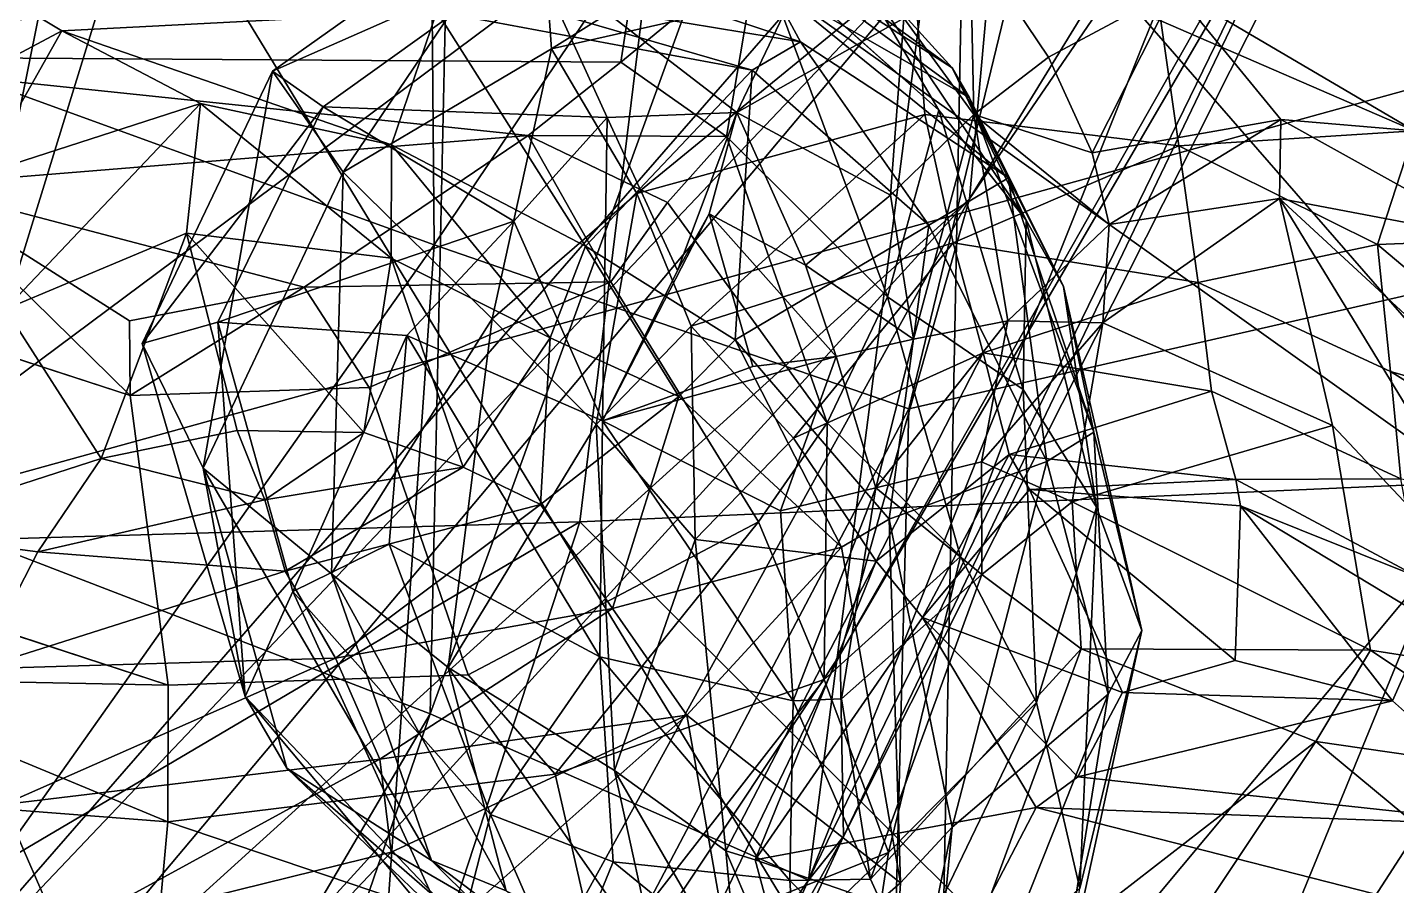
# Model space of a CAD drawing. Header units: metres. Extents: x -8 to 93, y -165 to 99.
# Drawn here: x 21.35 to 30.63, y -130.14 to -124.32 of the extents above; entities that cross this region are included whole.
import ezdxf

# ---------------------------------------------------------------- set-up
doc = ezdxf.new("R2010")
doc.units = ezdxf.units.M

msp = doc.modelspace()

# ---------------------------------------------------------------- linework, layer by layer
at = {"layer": 'jaw_half'}
for points in [[(21.2549, -114.807, 202.7877), (20.7465, -127.6939, 203.0709), (24.3619, -115.9688, 205.606)], [(33.8145, -115.5715, 175.6061), (33.9836, -116.3518, 188.1989), (27.7376, -125.4828, 183.1485)], [(27.9317, -123.3171, 172.3936), (33.8145, -115.5715, 175.6061), (27.7376, -125.4828, 183.1485)], [(24.3619, -115.9688, 205.606), (20.7465, -127.6939, 203.0709), (24.0787, -128.9759, 202.8467)], [(24.3619, -115.9688, 205.606), (24.0787, -128.9759, 202.8467), (28.2818, -117.3981, 205.7356)], [(33.9836, -116.3518, 188.1989), (32.7013, -118.2831, 196.1906), (26.8593, -128.5735, 192.6251)], [(27.7376, -125.4828, 183.1485), (33.9836, -116.3518, 188.1989), (26.8593, -128.5735, 192.6251)], [(28.2818, -117.3981, 205.7356), (24.0787, -128.9759, 202.8467), (26.6439, -130.1061, 201.0989)], [(28.2818, -117.3981, 205.7356), (26.6439, -130.1061, 201.0989), (31.224, -118.6576, 203.7168)], [(32.3846, -118.3214, 200.646), (31.224, -118.6576, 203.7168), (26.6439, -130.1061, 201.0989)], [(26.883, -129.8101, 197.1836), (32.3846, -118.3214, 200.646), (26.6439, -130.1061, 201.0989)], [(26.8593, -128.5735, 192.6251), (32.7013, -118.2831, 196.1906), (26.883, -129.8101, 197.1836)], [(32.7013, -118.2831, 196.1906), (32.3846, -118.3214, 200.646), (26.883, -129.8101, 197.1836)], [(18.6878, -120.2964, 166.0855), (22.1396, -120.677, 164.8678), (15.7794, -127.9163, 162.1834)], [(22.1396, -120.677, 164.8678), (19.9017, -131.7739, 163.4126), (15.7794, -127.9163, 162.1834)], [(22.1396, -120.677, 164.8678), (26.8894, -123.753, 167.4342), (19.9017, -131.7739, 163.4126)], [(19.9017, -131.7739, 163.4126), (27.9317, -123.3171, 172.3936), (20.9114, -131.6711, 168.3835)], [(19.9017, -131.7739, 163.4126), (26.8894, -123.753, 167.4342), (27.9317, -123.3171, 172.3936)], [(20.9114, -131.6711, 168.3835), (27.9317, -123.3171, 172.3936), (27.7376, -125.4828, 183.1485)], [(20.9114, -131.6711, 168.3835), (27.7376, -125.4828, 183.1485), (20.6583, -133.2506, 180.0673)], [(20.6583, -133.2506, 180.0673), (27.7376, -125.4828, 183.1485), (22.0477, -135.7982, 191.1496)], [(27.7376, -125.4828, 183.1485), (26.8593, -128.5735, 192.6251), (22.0477, -135.7982, 191.1496)], [(20.7465, -127.6939, 203.0709), (18.582, -138.3135, 201.6566), (24.0787, -128.9759, 202.8467)], [(22.0477, -135.7982, 191.1496), (26.8593, -128.5735, 192.6251), (22.1386, -138.3838, 195.0315)], [(26.8593, -128.5735, 192.6251), (26.883, -129.8101, 197.1836), (22.1386, -138.3838, 195.0315)], [(24.0787, -128.9759, 202.8467), (18.582, -138.3135, 201.6566), (20.7453, -138.6786, 200.3907)], [(24.0787, -128.9759, 202.8467), (20.7453, -138.6786, 200.3907), (26.6439, -130.1061, 201.0989)], [(22.1386, -138.3838, 195.0315), (26.883, -129.8101, 197.1836), (22.4344, -139.4367, 198.4093)], [(26.883, -129.8101, 197.1836), (26.6439, -130.1061, 201.0989), (22.4344, -139.4367, 198.4093)], [(26.6439, -130.1061, 201.0989), (20.7453, -138.6786, 200.3907), (22.4344, -139.4367, 198.4093)]]:
    msp.add_3dface(points, dxfattribs=at)
at = {"layer": 'skull_half'}
for points in [[(34.0445, -109.1551, 389.662), (16.4928, -110.7815, 395.3252), (17.3751, -128.428, 384.9743)], [(34.0445, -109.1551, 389.662), (17.3751, -128.428, 384.9743), (34.4381, -123.7089, 382.2502)], [(20.5728, -115.2795, 313.5576), (24.0148, -115.2633, 318.5952), (20.529, -124.4959, 314.1225)], [(20.529, -124.4959, 314.1225), (24.0148, -115.2633, 318.5952), (24.1052, -125.7938, 319.8818)], [(24.0148, -115.2633, 318.5952), (29.5666, -117.6649, 322.5423), (24.1052, -125.7938, 319.8818)], [(22.6309, -116.4212, 290.8174), (17.8813, -127.3191, 298.2609), (21.6945, -122.3867, 291.0949)], [(22.6309, -116.4212, 290.8174), (18.7024, -119.8644, 298.7556), (17.8813, -127.3191, 298.2609)], [(29.5666, -117.6649, 322.5423), (27.3248, -126.9069, 323.3755), (24.1052, -125.7938, 319.8818)], [(29.5666, -117.6649, 322.5423), (33.5428, -125.4886, 326.2066), (27.3248, -126.9069, 323.3755)], [(29.5666, -117.6649, 322.5423), (39.7599, -123.4424, 326.7643), (33.5428, -125.4886, 326.2066)], [(33.9602, -121.2392, 281.8955), (27.7044, -122.8632, 284.9413), (35.1661, -131.4326, 280.9825)], [(21.6945, -122.3867, 291.0949), (17.8813, -127.3191, 298.2609), (19.0079, -129.8223, 291.1414)], [(21.6945, -122.3867, 291.0949), (19.0079, -129.8223, 291.1414), (27.5289, -131.9738, 285.837)], [(27.7044, -122.8632, 284.9413), (21.6945, -122.3867, 291.0949), (27.5289, -131.9738, 285.837)], [(27.7044, -122.8632, 284.9413), (27.5289, -131.9738, 285.837), (35.1661, -131.4326, 280.9825)], [(25.6089, -123.4619, 228.5744), (19.7456, -127.833, 231.6041), (19.6617, -123.854, 233.0139)], [(25.6089, -123.4619, 228.5744), (25.0945, -127.6745, 228.1679), (19.7456, -127.833, 231.6041)], [(25.6089, -123.4619, 228.5744), (31.1391, -127.4052, 227.2701), (25.0945, -127.6745, 228.1679)], [(25.6089, -123.4619, 228.5744), (30.8084, -123.6058, 228.5817), (31.1391, -127.4052, 227.2701)], [(34.4381, -123.7089, 382.2502), (17.3751, -128.428, 384.9743), (17.9866, -143.4123, 371.1448)], [(34.4381, -123.7089, 382.2502), (17.9866, -143.4123, 371.1448), (34.1941, -138.7123, 370.2276)], [(19.5476, -132.2421, 313.9065), (20.529, -124.4959, 314.1225), (24.1052, -125.7938, 319.8818)], [(33.5428, -125.4886, 326.2066), (32.5501, -132.8974, 326.8583), (27.1063, -135.4462, 323.8723)], [(33.5428, -125.4886, 326.2066), (27.1063, -135.4462, 323.8723), (27.3248, -126.9069, 323.3755)], [(19.5476, -132.2421, 313.9065), (24.1052, -125.7938, 319.8818), (23.5241, -134.1185, 320.5949)], [(24.1052, -125.7938, 319.8818), (27.3248, -126.9069, 323.3755), (23.5241, -134.1185, 320.5949)], [(27.3248, -126.9069, 323.3755), (27.1063, -135.4462, 323.8723), (23.5241, -134.1185, 320.5949)], [(31.1391, -127.4052, 227.2701), (29.3074, -131.8731, 226.7822), (25.0945, -127.6745, 228.1679)], [(31.1391, -127.4052, 227.2701), (35.1649, -132.6233, 224.7025), (29.3074, -131.8731, 226.7822)], [(25.0945, -127.6745, 228.1679), (23.8703, -131.4228, 227.718), (19.5886, -130.9224, 230.6553)], [(25.0945, -127.6745, 228.1679), (19.5886, -130.9224, 230.6553), (19.7456, -127.833, 231.6041)], [(25.0945, -127.6745, 228.1679), (29.3074, -131.8731, 226.7822), (23.8703, -131.4228, 227.718)], [(19.0079, -129.8223, 291.1414), (27.399, -136.1499, 285.4737), (27.5289, -131.9738, 285.837)], [(19.0079, -129.8223, 291.1414), (19.2443, -135.2402, 291.2065), (27.399, -136.1499, 285.4737)]]:
    msp.add_3dface(points, dxfattribs=at)
at = {"layer": 'teeth_lower_half', "invisible_edges": 1}
for points in [[(27.5298, -124.8793, 203.276), (25.7118, -122.8434, 201.5407), (26.8836, -123.7825, 203.7542)], [(25.7118, -122.8434, 201.5407), (27.5298, -124.8793, 203.276), (26.3038, -123.7874, 201.2809)], [(26.7714, -127.0012, 201.8157), (25.3047, -126.0441, 200.2006), (25.6874, -125.5072, 200.0941)], [(26.3056, -127.6729, 201.9578), (23.6655, -126.7612, 200.6289), (25.3047, -126.0441, 200.2006)], [(25.3047, -126.0441, 200.2006), (26.7714, -127.0012, 201.8157), (26.3056, -127.6729, 201.9578)], [(20.055, -126.1701, 201.3006), (22.3002, -128.7815, 203.1771), (19.8065, -127.9671, 203.4838)], [(22.3002, -128.7815, 203.1771), (20.055, -126.1701, 201.3006), (22.0431, -126.8166, 201.0524)], [(23.6655, -126.7612, 200.6289), (22.3002, -128.7815, 203.1771), (22.0431, -126.8166, 201.0524)], [(22.3002, -128.7815, 203.1771), (23.6655, -126.7612, 200.6289), (24.3354, -128.7125, 202.6456)], [(23.6655, -126.7612, 200.6289), (26.3056, -127.6729, 201.9578), (24.3354, -128.7125, 202.6456)], [(24.9259, -129.3869, 203.5458), (22.3002, -128.7815, 203.1771), (24.3354, -128.7125, 202.6456)], [(22.3002, -128.7815, 203.1771), (24.9259, -129.3869, 203.5458), (22.2993, -129.7097, 204.586)]]:
    msp.add_3dface(points, dxfattribs=at)
at = {"layer": 'teeth_lower_half'}
for points in [[(27.6192, -124.5939, 205.37), (25.7084, -123.2027, 204.0162), (26.26, -123.7156, 205.5443)], [(27.6192, -124.5939, 205.37), (26.8836, -123.7825, 203.7542), (25.7084, -123.2027, 204.0162)], [(19.5068, -123.4159, 200.7171), (25.511, -123.6368, 200.6761), (19.6206, -124.5154, 200.9015)], [(25.511, -123.6368, 200.6761), (25.3713, -124.5537, 200.3077), (19.6206, -124.5154, 200.9015)], [(26.5894, -124.4162, 209.9406), (24.2341, -123.6408, 207.4597), (24.2837, -124.0341, 209.9473)], [(26.5894, -124.4162, 209.9406), (26.3734, -124.0143, 207.192), (24.2341, -123.6408, 207.4597)], [(25.511, -123.6368, 200.6761), (26.3038, -123.7874, 201.2809), (25.3713, -124.5537, 200.3077)], [(27.7379, -124.7968, 206.9331), (26.26, -123.7156, 205.5443), (26.3734, -124.0143, 207.192)], [(27.7379, -124.7968, 206.9331), (27.6192, -124.5939, 205.37), (26.26, -123.7156, 205.5443)], [(26.3038, -123.7874, 201.2809), (26.0893, -125.0597, 200.6633), (25.3713, -124.5537, 200.3077)], [(26.0893, -125.0597, 200.6633), (26.3038, -123.7874, 201.2809), (27.1799, -126.1473, 202.0609)], [(26.3038, -123.7874, 201.2809), (27.5298, -124.8793, 203.276), (27.1799, -126.1473, 202.0609)], [(26.8836, -123.7825, 203.7542), (27.6192, -124.5939, 205.37), (28.1209, -125.6258, 204.5939)], [(27.5298, -124.8793, 203.276), (26.8836, -123.7825, 203.7542), (28.1209, -125.6258, 204.5939)], [(26.263, -124.6091, 211.2959), (24.2837, -124.0341, 209.9473), (24.1243, -124.2103, 211.2129)], [(26.5894, -124.4162, 209.9406), (24.2837, -124.0341, 209.9473), (26.263, -124.6091, 211.2959)], [(28.0007, -125.3383, 209.9284), (26.3734, -124.0143, 207.192), (26.5894, -124.4162, 209.9406)], [(28.0007, -125.3383, 209.9284), (27.7379, -124.7968, 206.9331), (26.3734, -124.0143, 207.192)], [(21.5798, -124.3411, 211.2628), (21.268, -124.1543, 209.9537), (20.4326, -124.9532, 210.5381)], [(24.1243, -124.2103, 211.2129), (21.268, -124.1543, 209.9537), (21.5798, -124.3411, 211.2628)], [(24.1243, -124.2103, 211.2129), (21.5798, -124.3411, 211.2628), (23.8164, -125.1144, 213.6068)], [(25.1316, -125.8023, 213.4535), (24.1243, -124.2103, 211.2129), (23.8164, -125.1144, 213.6068)], [(26.263, -124.6091, 211.2959), (24.1243, -124.2103, 211.2129), (25.1316, -125.8023, 213.4535)], [(21.5798, -124.3411, 211.2628), (20.4326, -124.9532, 210.5381), (21.0276, -125.3167, 212.954)], [(22.5214, -124.8354, 213.6071), (21.5798, -124.3411, 211.2628), (21.0276, -125.3167, 212.954)], [(23.8164, -125.1144, 213.6068), (21.5798, -124.3411, 211.2628), (22.5214, -124.8354, 213.6071)], [(27.4601, -125.6611, 211.3869), (26.5894, -124.4162, 209.9406), (26.263, -124.6091, 211.2959)], [(28.0007, -125.3383, 209.9284), (26.5894, -124.4162, 209.9406), (27.4601, -125.6611, 211.3869)], [(19.6206, -124.5154, 200.9015), (24.744, -125.0527, 200.1066), (20.5904, -125.39, 200.848)], [(19.6206, -124.5154, 200.9015), (25.3713, -124.5537, 200.3077), (24.744, -125.0527, 200.1066)], [(25.3713, -124.5537, 200.3077), (26.0893, -125.0597, 200.6633), (24.744, -125.0527, 200.1066)], [(26.263, -124.6091, 211.2959), (25.1316, -125.8023, 213.4535), (26.1474, -126.4378, 213.2317)], [(27.4601, -125.6611, 211.3869), (26.263, -124.6091, 211.2959), (26.1474, -126.4378, 213.2317)], [(27.6192, -124.5939, 205.37), (27.7379, -124.7968, 206.9331), (28.3743, -126.0776, 206.4457)], [(28.1209, -125.6258, 204.5939), (27.6192, -124.5939, 205.37), (28.3743, -126.0776, 206.4457)], [(27.7379, -124.7968, 206.9331), (28.0007, -125.3383, 209.9284), (28.5806, -127.0663, 209.0629)], [(28.3743, -126.0776, 206.4457), (27.7379, -124.7968, 206.9331), (28.5806, -127.0663, 209.0629)], [(22.5214, -124.8354, 213.6071), (21.0276, -125.3167, 212.954), (21.1971, -126.2309, 213.6704)], [(22.5214, -124.8354, 213.6071), (21.1971, -126.2309, 213.6704), (22.4243, -125.714, 213.9372)], [(22.5214, -124.8354, 213.6071), (22.4243, -125.714, 213.9372), (23.814, -125.8847, 213.8752)], [(22.5214, -124.8354, 213.6071), (23.814, -125.8847, 213.8752), (23.8164, -125.1144, 213.6068)], [(27.1799, -126.1473, 202.0609), (27.5298, -124.8793, 203.276), (28.1008, -126.7761, 203.6131)], [(27.5298, -124.8793, 203.276), (28.1209, -125.6258, 204.5939), (28.1008, -126.7761, 203.6131)], [(24.744, -125.0527, 200.1066), (23.2241, -126.0806, 200.3028), (20.5904, -125.39, 200.848)], [(24.744, -125.0527, 200.1066), (25.3047, -126.0441, 200.2006), (23.2241, -126.0806, 200.3028)], [(24.744, -125.0527, 200.1066), (26.0893, -125.0597, 200.6633), (25.6874, -125.5072, 200.0941)], [(24.744, -125.0527, 200.1066), (25.6874, -125.5072, 200.0941), (25.3047, -126.0441, 200.2006)], [(25.6874, -125.5072, 200.0941), (26.0893, -125.0597, 200.6633), (26.7714, -127.0012, 201.8157)], [(26.0893, -125.0597, 200.6633), (27.1799, -126.1473, 202.0609), (26.7714, -127.0012, 201.8157)], [(23.8164, -125.1144, 213.6068), (23.814, -125.8847, 213.8752), (24.8934, -126.4259, 213.6479)], [(23.8164, -125.1144, 213.6068), (24.8934, -126.4259, 213.6479), (25.1316, -125.8023, 213.4535)], [(20.5904, -125.39, 200.848), (22.0431, -126.8166, 201.0524), (20.055, -126.1701, 201.3006)], [(20.5904, -125.39, 200.848), (23.2241, -126.0806, 200.3028), (22.0386, -126.3088, 200.5869)], [(20.5904, -125.39, 200.848), (22.0386, -126.3088, 200.5869), (22.0431, -126.8166, 201.0524)], [(28.0007, -125.3383, 209.9284), (27.4601, -125.6611, 211.3869), (28.2615, -127.2653, 210.5667)], [(28.5806, -127.0663, 209.0629), (28.0007, -125.3383, 209.9284), (28.2615, -127.2653, 210.5667)], [(27.4601, -125.6611, 211.3869), (26.1474, -126.4378, 213.2317), (27.1927, -127.6562, 212.7882)], [(28.2615, -127.2653, 210.5667), (27.4601, -125.6611, 211.3869), (27.1927, -127.6562, 212.7882)], [(28.1008, -126.7761, 203.6131), (28.1209, -125.6258, 204.5939), (28.5995, -127.5744, 205.3663)], [(28.1209, -125.6258, 204.5939), (28.3743, -126.0776, 206.4457), (28.5995, -127.5744, 205.3663)], [(22.4243, -125.714, 213.9372), (21.1971, -126.2309, 213.6704), (21.8454, -127.2437, 213.8487)], [(22.4243, -125.714, 213.9372), (21.8454, -127.2437, 213.8487), (22.7696, -127.0532, 213.6613)], [(22.4243, -125.714, 213.9372), (22.7696, -127.0532, 213.6613), (23.629, -127.0669, 213.4027)], [(22.4243, -125.714, 213.9372), (23.629, -127.0669, 213.4027), (23.814, -125.8847, 213.8752)], [(25.1316, -125.8023, 213.4535), (24.8934, -126.4259, 213.6479), (25.7662, -126.8232, 213.3853)], [(25.1316, -125.8023, 213.4535), (25.7662, -126.8232, 213.3853), (26.1474, -126.4378, 213.2317)], [(23.814, -125.8847, 213.8752), (23.629, -127.0669, 213.4027), (24.3014, -127.3033, 213.0419)], [(23.814, -125.8847, 213.8752), (24.3014, -127.3033, 213.0419), (24.8934, -126.4259, 213.6479)], [(23.2241, -126.0806, 200.3028), (22.0431, -126.8166, 201.0524), (22.0386, -126.3088, 200.5869)], [(23.2241, -126.0806, 200.3028), (23.6655, -126.7612, 200.6289), (22.0431, -126.8166, 201.0524)], [(25.3047, -126.0441, 200.2006), (23.6655, -126.7612, 200.6289), (23.2241, -126.0806, 200.3028)], [(28.3743, -126.0776, 206.4457), (28.5806, -127.0663, 209.0629), (28.9061, -128.4101, 208.0651)], [(28.5995, -127.5744, 205.3663), (28.3743, -126.0776, 206.4457), (28.9061, -128.4101, 208.0651)], [(26.7714, -127.0012, 201.8157), (27.1799, -126.1473, 202.0609), (27.6764, -127.9084, 203.0737)], [(27.1799, -126.1473, 202.0609), (28.1008, -126.7761, 203.6131), (27.6764, -127.9084, 203.0737)], [(21.1971, -126.2309, 213.6704), (20.3279, -127.7359, 213.7373), (21.8454, -127.2437, 213.8487)], [(24.8934, -126.4259, 213.6479), (24.3014, -127.3033, 213.0419), (24.8262, -127.5552, 212.9126)], [(24.8934, -126.4259, 213.6479), (24.8262, -127.5552, 212.9126), (25.7662, -126.8232, 213.3853)], [(26.1474, -126.4378, 213.2317), (25.7662, -126.8232, 213.3853), (26.8678, -127.8461, 213.1204)], [(26.1474, -126.4378, 213.2317), (26.8678, -127.8461, 213.1204), (27.1927, -127.6562, 212.7882)], [(27.6764, -127.9084, 203.0737), (28.1008, -126.7761, 203.6131), (28.1921, -128.9002, 204.5714)], [(28.1008, -126.7761, 203.6131), (28.5995, -127.5744, 205.3663), (28.1921, -128.9002, 204.5714)], [(25.7662, -126.8232, 213.3853), (24.8262, -127.5552, 212.9126), (25.316, -128.2616, 212.9381)], [(25.7662, -126.8232, 213.3853), (25.316, -128.2616, 212.9381), (26.8678, -127.8461, 213.1204)], [(22.7696, -127.0532, 213.6613), (21.8454, -127.2437, 213.8487), (22.9564, -127.5254, 213.5171)], [(22.7696, -127.0532, 213.6613), (22.9564, -127.5254, 213.5171), (23.629, -127.0669, 213.4027)], [(26.7714, -127.0012, 201.8157), (26.7519, -128.7444, 203.1406), (26.3056, -127.6729, 201.9578)], [(26.7714, -127.0012, 201.8157), (27.6764, -127.9084, 203.0737), (26.7519, -128.7444, 203.1406)], [(23.629, -127.0669, 213.4027), (22.9564, -127.5254, 213.5171), (24.3014, -127.3033, 213.0419)], [(28.5806, -127.0663, 209.0629), (28.2615, -127.2653, 210.5667), (28.6783, -128.8442, 209.923)], [(28.9061, -128.4101, 208.0651), (28.5806, -127.0663, 209.0629), (28.6783, -128.8442, 209.923)], [(21.8454, -127.2437, 213.8487), (20.3279, -127.7359, 213.7373), (21.4173, -127.8783, 213.5414)], [(21.8454, -127.2437, 213.8487), (21.4173, -127.8783, 213.5414), (22.9564, -127.5254, 213.5171)], [(24.3014, -127.3033, 213.0419), (22.9564, -127.5254, 213.5171), (23.0945, -128.0091, 213.2077)], [(24.3014, -127.3033, 213.0419), (23.0945, -128.0091, 213.2077), (24.8262, -127.5552, 212.9126)], [(28.2615, -127.2653, 210.5667), (27.1927, -127.6562, 212.7882), (27.6196, -129.7462, 212.6266)], [(28.6783, -128.8442, 209.923), (28.2615, -127.2653, 210.5667), (27.6196, -129.7462, 212.6266)], [(22.9564, -127.5254, 213.5171), (21.4173, -127.8783, 213.5414), (23.0945, -128.0091, 213.2077)], [(24.8262, -127.5552, 212.9126), (23.0945, -128.0091, 213.2077), (23.4365, -128.5984, 212.6869)], [(24.8262, -127.5552, 212.9126), (23.4365, -128.5984, 212.6869), (25.316, -128.2616, 212.9381)], [(28.1921, -128.9002, 204.5714), (28.5995, -127.5744, 205.3663), (28.486, -130.1609, 206.7028)], [(28.5995, -127.5744, 205.3663), (28.9061, -128.4101, 208.0651), (28.486, -130.1609, 206.7028)], [(26.3056, -127.6729, 201.9578), (24.9259, -129.3869, 203.5458), (24.3354, -128.7125, 202.6456)], [(26.7519, -128.7444, 203.1406), (24.9259, -129.3869, 203.5458), (26.3056, -127.6729, 201.9578)], [(27.2679, -130.1241, 212.7553), (27.1927, -127.6562, 212.7882), (26.8678, -127.8461, 213.1204)], [(27.1927, -127.6562, 212.7882), (27.2679, -130.1241, 212.7553), (27.6196, -129.7462, 212.6266)], [(20.3279, -127.7359, 213.7373), (21.0075, -128.6708, 213.713), (21.4173, -127.8783, 213.5414)], [(21.4173, -127.8783, 213.5414), (21.0075, -128.6708, 213.713), (23.0945, -128.0091, 213.2077)], [(26.8678, -127.8461, 213.1204), (25.316, -128.2616, 212.9381), (25.8192, -128.9854, 213.0032)], [(26.8678, -127.8461, 213.1204), (25.8192, -128.9854, 213.0032), (27.2679, -130.1241, 212.7553)], [(22.3002, -128.7815, 203.1771), (19.9504, -128.7353, 204.976), (19.8065, -127.9671, 203.4838)], [(27.6764, -127.9084, 203.0737), (27.1876, -129.9172, 204.4119), (26.7519, -128.7444, 203.1406)], [(27.6764, -127.9084, 203.0737), (28.1921, -128.9002, 204.5714), (27.1876, -129.9172, 204.4119)], [(23.0945, -128.0091, 213.2077), (21.0075, -128.6708, 213.713), (23.4365, -128.5984, 212.6869)], [(25.316, -128.2616, 212.9381), (23.4365, -128.5984, 212.6869), (23.7358, -129.2835, 212.3282)], [(25.316, -128.2616, 212.9381), (23.7358, -129.2835, 212.3282), (25.8192, -128.9854, 213.0032)], [(28.9061, -128.4101, 208.0651), (28.6783, -128.8442, 209.923), (28.3077, -131.1624, 208.6896)], [(28.486, -130.1609, 206.7028), (28.9061, -128.4101, 208.0651), (28.3077, -131.1624, 208.6896)], [(23.4365, -128.5984, 212.6869), (21.0075, -128.6708, 213.713), (21.1852, -129.5914, 213.33)], [(23.4365, -128.5984, 212.6869), (21.1852, -129.5914, 213.33), (23.7358, -129.2835, 212.3282)], [(22.2993, -129.7097, 204.586), (19.8783, -129.5223, 206.6973), (19.9504, -128.7353, 204.976)], [(22.3002, -128.7815, 203.1771), (22.2993, -129.7097, 204.586), (19.9504, -128.7353, 204.976)], [(26.7519, -128.7444, 203.1406), (25.2268, -130.7003, 205.2787), (24.9259, -129.3869, 203.5458)], [(27.1876, -129.9172, 204.4119), (25.2268, -130.7003, 205.2787), (26.7519, -128.7444, 203.1406)], [(28.1921, -128.9002, 204.5714), (28.486, -130.1609, 206.7028), (26.9509, -131.4794, 206.2084)], [(27.1876, -129.9172, 204.4119), (28.1921, -128.9002, 204.5714), (26.9509, -131.4794, 206.2084)], [(28.6783, -128.8442, 209.923), (27.6196, -129.7462, 212.6266), (27.3947, -132.0696, 211.1088)], [(28.3077, -131.1624, 208.6896), (28.6783, -128.8442, 209.923), (27.3947, -132.0696, 211.1088)], [(25.8192, -128.9854, 213.0032), (23.7358, -129.2835, 212.3282), (23.8146, -129.9145, 212.009)], [(25.8192, -128.9854, 213.0032), (23.8146, -129.9145, 212.009), (24.3939, -130.2522, 212.0358)], [(25.8192, -128.9854, 213.0032), (24.3939, -130.2522, 212.0358), (26.1857, -131.0644, 212.1745)], [(25.8192, -128.9854, 213.0032), (26.1857, -131.0644, 212.1745), (27.2679, -130.1241, 212.7553)], [(23.7358, -129.2835, 212.3282), (21.1852, -129.5914, 213.33), (21.5694, -130.4685, 212.7355)], [(23.7358, -129.2835, 212.3282), (21.5694, -130.4685, 212.7355), (23.8146, -129.9145, 212.009)], [(25.2268, -130.7003, 205.2787), (22.2993, -129.7097, 204.586), (24.9259, -129.3869, 203.5458)], [(22.2068, -130.7295, 206.1104), (19.6492, -130.4313, 209.0489), (19.8783, -129.5223, 206.6973)], [(22.2993, -129.7097, 204.586), (22.2068, -130.7295, 206.1104), (19.8783, -129.5223, 206.6973)], [(21.1852, -129.5914, 213.33), (20.2394, -130.7468, 212.2725), (21.5694, -130.4685, 212.7355)], [(25.2268, -130.7003, 205.2787), (22.2068, -130.7295, 206.1104), (22.2993, -129.7097, 204.586)], [(27.1535, -132.0136, 211.4204), (27.6196, -129.7462, 212.6266), (27.2679, -130.1241, 212.7553)], [(27.3947, -132.0696, 211.1088), (27.6196, -129.7462, 212.6266), (27.1535, -132.0136, 211.4204)], [(23.8146, -129.9145, 212.009), (21.5694, -130.4685, 212.7355), (22.5755, -131.2275, 211.9847)], [(23.8146, -129.9145, 212.009), (22.5755, -131.2275, 211.9847), (24.3939, -130.2522, 212.0358)], [(27.1876, -129.9172, 204.4119), (26.9509, -131.4794, 206.2084), (24.831, -132.1885, 207.2732)], [(27.1876, -129.9172, 204.4119), (24.831, -132.1885, 207.2732), (25.2268, -130.7003, 205.2787)], [(27.2679, -130.1241, 212.7553), (26.1857, -131.0644, 212.1745), (27.1535, -132.0136, 211.4204)]]:
    msp.add_3dface(points, dxfattribs=at)
at = {"layer": 'teeth_upper_half'}
for points in [[(27.0865, -123.0965, 216.7762), (24.8204, -123.3274, 218.4592), (24.9007, -124.4643, 220.301)], [(27.3567, -123.9082, 220.0695), (27.0865, -123.0965, 216.7762), (24.9007, -124.4643, 220.301)], [(24.8204, -123.3274, 218.4592), (23.0093, -124.6149, 218.6353), (23.4879, -125.3012, 220.2009)], [(24.8204, -123.3274, 218.4592), (24.7793, -123.8327, 217.2195), (23.0093, -124.6149, 218.6353)], [(24.9007, -124.4643, 220.301), (24.8204, -123.3274, 218.4592), (23.4879, -125.3012, 220.2009)], [(26.7166, -123.7241, 216.1276), (26.1581, -124.8963, 216.4501), (24.7793, -123.8327, 217.2195)], [(26.7166, -123.7241, 216.1276), (27.2907, -124.2562, 215.7184), (26.1581, -124.8963, 216.4501)], [(27.7403, -123.7299, 216.1386), (27.7671, -124.91, 215.3336), (27.2907, -124.2562, 215.7184)], [(27.7403, -123.7299, 216.1386), (28.2733, -124.5215, 215.5456), (27.7671, -124.91, 215.3336)], [(29.1267, -124.0618, 216.7851), (28.2733, -124.5215, 215.5456), (27.7403, -123.7299, 216.1386)], [(24.7793, -123.8327, 217.2195), (23.3519, -124.8586, 217.3749), (23.0093, -124.6149, 218.6353)], [(24.7793, -123.8327, 217.2195), (25.2782, -124.9291, 216.6655), (23.3519, -124.8586, 217.3749)], [(24.7793, -123.8327, 217.2195), (26.1581, -124.8963, 216.4501), (25.2782, -124.9291, 216.6655)], [(27.3567, -123.9082, 220.0695), (24.9007, -124.4643, 220.301), (25.4809, -125.4448, 222.5611)], [(27.4334, -124.9094, 221.8863), (27.3567, -123.9082, 220.0695), (25.4809, -125.4448, 222.5611)], [(29.1267, -124.0618, 216.7851), (28.5681, -125.1707, 215.2147), (28.2733, -124.5215, 215.5456)], [(29.848, -124.9428, 216.4535), (28.5681, -125.1707, 215.2147), (29.1267, -124.0618, 216.7851)], [(30.7558, -125.0198, 218.4598), (29.1267, -124.0618, 216.7851), (29.0354, -124.2748, 219.3862)], [(29.848, -124.9428, 216.4535), (29.1267, -124.0618, 216.7851), (30.7558, -125.0198, 218.4598)], [(27.2907, -124.2562, 215.7184), (27.2006, -125.4567, 215.6509), (26.1581, -124.8963, 216.4501)], [(27.2907, -124.2562, 215.7184), (27.7671, -124.91, 215.3336), (27.2006, -125.4567, 215.6509)], [(30.7558, -125.0198, 218.4598), (29.0354, -124.2748, 219.3862), (29.1568, -125.1223, 220.875)], [(24.9007, -124.4643, 220.301), (23.4879, -125.3012, 220.2009), (24.4979, -126.2963, 222.2626)], [(24.9007, -124.4643, 220.301), (24.4979, -126.2963, 222.2626), (25.4809, -125.4448, 222.5611)], [(28.2733, -124.5215, 215.5456), (28.5681, -125.1707, 215.2147), (27.7671, -124.91, 215.3336)], [(23.0093, -124.6149, 218.6353), (22.1247, -126.464, 218.935), (22.5393, -127.3106, 220.3311)], [(23.3519, -124.8586, 217.3749), (22.1247, -126.464, 218.935), (23.0093, -124.6149, 218.6353)], [(23.0093, -124.6149, 218.6353), (22.5393, -127.3106, 220.3311), (23.4879, -125.3012, 220.2009)], [(23.3519, -124.8586, 217.3749), (22.637, -126.3182, 217.5894), (22.1247, -126.464, 218.935)], [(23.3519, -124.8586, 217.3749), (24.6458, -125.6337, 216.9308), (22.637, -126.3182, 217.5894)], [(23.3519, -124.8586, 217.3749), (25.2782, -124.9291, 216.6655), (24.6458, -125.6337, 216.9308)], [(26.1581, -124.8963, 216.4501), (25.7571, -125.9672, 216.5408), (25.2782, -124.9291, 216.6655)], [(27.4334, -124.9094, 221.8863), (25.4809, -125.4448, 222.5611), (25.8477, -126.3462, 223.9425)], [(25.9707, -125.5826, 216.3914), (25.7571, -125.9672, 216.5408), (26.1581, -124.8963, 216.4501)], [(27.6259, -125.7816, 223.5638), (27.4334, -124.9094, 221.8863), (25.8477, -126.3462, 223.9425)], [(26.1581, -124.8963, 216.4501), (26.6235, -125.9319, 215.9901), (25.9707, -125.5826, 216.3914)], [(26.1581, -124.8963, 216.4501), (27.2006, -125.4567, 215.6509), (26.6235, -125.9319, 215.9901)], [(27.3567, -126.4351, 214.7513), (27.2006, -125.4567, 215.6509), (27.7671, -124.91, 215.3336)], [(27.7671, -124.91, 215.3336), (27.9977, -126.3097, 214.3954), (27.3567, -126.4351, 214.7513)], [(29.1568, -125.1223, 220.875), (27.4334, -124.9094, 221.8863), (27.6259, -125.7816, 223.5638)], [(27.7671, -124.91, 215.3336), (28.6849, -125.6572, 214.9518), (27.9977, -126.3097, 214.3954)], [(27.7671, -124.91, 215.3336), (28.5681, -125.1707, 215.2147), (28.6849, -125.6572, 214.9518)], [(25.2782, -124.9291, 216.6655), (25.2469, -126.9881, 216.3838), (24.6458, -125.6337, 216.9308)], [(25.2782, -124.9291, 216.6655), (25.7571, -125.9672, 216.5408), (25.2469, -126.9881, 216.3838)], [(29.848, -124.9428, 216.4535), (28.6849, -125.6572, 214.9518), (28.5681, -125.1707, 215.2147)], [(29.848, -124.9428, 216.4535), (29.8404, -125.4795, 216.1136), (28.6849, -125.6572, 214.9518)], [(30.7558, -125.0198, 218.4598), (29.1568, -125.1223, 220.875), (30.5048, -125.7925, 220.4589)], [(29.8404, -125.4795, 216.1136), (29.848, -124.9428, 216.4535), (31.3165, -125.76, 217.8352)], [(31.3165, -125.76, 217.8352), (29.848, -124.9428, 216.4535), (30.7558, -125.0198, 218.4598)], [(31.3165, -125.76, 217.8352), (30.7558, -125.0198, 218.4598), (30.5048, -125.7925, 220.4589)], [(29.2882, -126.0487, 222.5033), (29.1568, -125.1223, 220.875), (27.6259, -125.7816, 223.5638)], [(30.5048, -125.7925, 220.4589), (29.1568, -125.1223, 220.875), (29.2882, -126.0487, 222.5033)], [(23.4879, -125.3012, 220.2009), (22.5393, -127.3106, 220.3311), (23.4079, -128.0274, 221.8507)], [(23.4879, -125.3012, 220.2009), (23.4079, -128.0274, 221.8507), (24.4979, -126.2963, 222.2626)], [(24.4979, -126.2963, 222.2626), (25.2034, -127.0143, 223.6885), (25.4809, -125.4448, 222.5611)], [(25.4809, -125.4448, 222.5611), (25.2034, -127.0143, 223.6885), (25.8477, -126.3462, 223.9425)], [(27.3567, -126.4351, 214.7513), (26.6235, -125.9319, 215.9901), (27.2006, -125.4567, 215.6509)], [(29.8404, -125.4795, 216.1136), (28.6411, -126.324, 214.4873), (28.6849, -125.6572, 214.9518)], [(28.6411, -126.324, 214.4873), (29.8404, -125.4795, 216.1136), (30.1997, -127.0192, 215.8103)], [(29.8404, -125.4795, 216.1136), (31.6609, -127.1594, 217.6512), (31.8416, -128.7618, 217.3445)], [(30.1997, -127.0192, 215.8103), (29.8404, -125.4795, 216.1136), (31.8416, -128.7618, 217.3445)], [(29.8404, -125.4795, 216.1136), (31.3165, -125.76, 217.8352), (31.6609, -127.1594, 217.6512)], [(24.6458, -125.6337, 216.9308), (23.9205, -126.4089, 216.6786), (22.637, -126.3182, 217.5894)], [(24.6458, -125.6337, 216.9308), (25.2469, -126.9881, 216.3838), (23.9205, -126.4089, 216.6786)], [(25.9707, -125.5826, 216.3914), (26.2676, -126.6194, 216.0406), (25.2469, -126.9881, 216.3838)], [(25.2469, -126.9881, 216.3838), (25.7571, -125.9672, 216.5408), (25.9707, -125.5826, 216.3914)], [(26.8325, -126.5516, 215.1946), (25.9707, -125.5826, 216.3914), (26.6235, -125.9319, 215.9901)], [(26.8325, -126.5516, 215.1946), (26.2676, -126.6194, 216.0406), (25.9707, -125.5826, 216.3914)], [(28.6849, -125.6572, 214.9518), (28.6411, -126.324, 214.4873), (27.9977, -126.3097, 214.3954)], [(31.3165, -125.76, 217.8352), (30.5048, -125.7925, 220.4589), (32.011, -127.0615, 219.7172)], [(27.6259, -125.7816, 223.5638), (25.8477, -126.3462, 223.9425), (26.5438, -127.1053, 225.1622)], [(27.8307, -126.5263, 224.9018), (27.6259, -125.7816, 223.5638), (26.5438, -127.1053, 225.1622)], [(29.2882, -126.0487, 222.5033), (27.6259, -125.7816, 223.5638), (27.8307, -126.5263, 224.9018)], [(30.5936, -126.6544, 222.1409), (30.5048, -125.7925, 220.4589), (29.2882, -126.0487, 222.5033)], [(32.011, -127.0615, 219.7172), (30.5048, -125.7925, 220.4589), (30.5936, -126.6544, 222.1409)], [(27.3567, -126.4351, 214.7513), (26.8325, -126.5516, 215.1946), (26.6235, -125.9319, 215.9901)], [(29.3774, -126.7877, 224.2595), (29.2882, -126.0487, 222.5033), (27.8307, -126.5263, 224.9018)], [(22.637, -126.3182, 217.5894), (22.8235, -128.8597, 218.0613), (22.1247, -126.464, 218.935)], [(22.637, -126.3182, 217.5894), (23.9205, -126.4089, 216.6786), (23.1468, -128.1463, 216.9916)], [(23.1468, -128.1463, 216.9916), (22.8235, -128.8597, 218.0613), (22.637, -126.3182, 217.5894)], [(23.4079, -128.0274, 221.8507), (24.2001, -128.662, 223.3825), (24.4979, -126.2963, 222.2626)], [(24.4979, -126.2963, 222.2626), (24.2001, -128.662, 223.3825), (25.2034, -127.0143, 223.6885)], [(27.9977, -126.3097, 214.3954), (27.1005, -127.443, 214.2624), (27.3567, -126.4351, 214.7513)], [(27.9977, -126.3097, 214.3954), (27.8179, -127.2656, 213.9886), (27.1005, -127.443, 214.2624)], [(27.9977, -126.3097, 214.3954), (28.6411, -126.324, 214.4873), (27.8179, -127.2656, 213.9886)], [(23.8012, -127.826, 216.4212), (23.1468, -128.1463, 216.9916), (23.9205, -126.4089, 216.6786)], [(23.9205, -126.4089, 216.6786), (25.2283, -128.5902, 215.9913), (23.8012, -127.826, 216.4212)], [(23.9205, -126.4089, 216.6786), (25.2469, -126.9881, 216.3838), (25.2283, -128.5902, 215.9913)], [(25.2034, -127.0143, 223.6885), (25.8757, -127.7937, 224.8586), (25.8477, -126.3462, 223.9425)], [(25.8477, -126.3462, 223.9425), (25.8757, -127.7937, 224.8586), (26.5438, -127.1053, 225.1622)], [(28.6411, -126.324, 214.4873), (28.433, -127.5391, 214.0066), (27.8179, -127.2656, 213.9886)], [(28.6411, -126.324, 214.4873), (30.1997, -127.0192, 215.8103), (28.433, -127.5391, 214.0066)], [(22.8235, -128.8597, 218.0613), (22.5393, -127.3106, 220.3311), (22.1247, -126.464, 218.935)], [(27.1005, -127.443, 214.2624), (26.8325, -126.5516, 215.1946), (27.3567, -126.4351, 214.7513)], [(26.8325, -126.5516, 215.1946), (26.4559, -127.5987, 215.1788), (25.2469, -126.9881, 216.3838)], [(26.8325, -126.5516, 215.1946), (25.2469, -126.9881, 216.3838), (26.2676, -126.6194, 216.0406)], [(27.1005, -127.443, 214.2624), (26.4559, -127.5987, 215.1788), (26.8325, -126.5516, 215.1946)], [(27.8307, -126.5263, 224.9018), (26.5438, -127.1053, 225.1622), (27.1042, -127.9398, 226.6158)], [(28.0071, -127.2175, 226.6736), (27.8307, -126.5263, 224.9018), (27.1042, -127.9398, 226.6158)], [(29.3774, -126.7877, 224.2595), (27.8307, -126.5263, 224.9018), (28.0071, -127.2175, 226.6736)], [(32.1093, -127.5948, 221.3986), (32.011, -127.0615, 219.7172), (30.5936, -126.6544, 222.1409)], [(32.1093, -127.5948, 221.3986), (30.5936, -126.6544, 222.1409), (30.6618, -127.3824, 223.9018)], [(29.5438, -127.3867, 226.234), (29.3774, -126.7877, 224.2595), (28.0071, -127.2175, 226.6736)], [(30.6618, -127.3824, 223.9018), (29.3774, -126.7877, 224.2595), (29.5438, -127.3867, 226.234)], [(24.2001, -128.662, 223.3825), (25.329, -129.3602, 225.0487), (25.2034, -127.0143, 223.6885)], [(25.2034, -127.0143, 223.6885), (25.329, -129.3602, 225.0487), (25.8757, -127.7937, 224.8586)], [(25.2469, -126.9881, 216.3838), (26.5399, -128.888, 215.1721), (25.2283, -128.5902, 215.9913)], [(26.5399, -128.888, 215.1721), (25.2469, -126.9881, 216.3838), (26.4559, -127.5987, 215.1788)], [(30.1997, -127.0192, 215.8103), (30.458, -128.5439, 215.4154), (28.433, -127.5391, 214.0066)], [(30.458, -128.5439, 215.4154), (30.1997, -127.0192, 215.8103), (31.8416, -128.7618, 217.3445)], [(25.8757, -127.7937, 224.8586), (27.1042, -127.9398, 226.6158), (26.5438, -127.1053, 225.1622)], [(28.0071, -127.2175, 226.6736), (27.1042, -127.9398, 226.6158), (27.4175, -128.3222, 227.3626)], [(28.0071, -127.2175, 226.6736), (27.4175, -128.3222, 227.3626), (28.1431, -127.4545, 227.195)], [(29.5438, -127.3867, 226.234), (28.0071, -127.2175, 226.6736), (28.1431, -127.4545, 227.195)], [(22.8235, -128.8597, 218.0613), (23.1064, -129.3444, 219.0604), (22.5393, -127.3106, 220.3311)], [(23.1064, -129.3444, 219.0604), (24.0866, -129.9711, 220.9511), (22.5393, -127.3106, 220.3311)], [(22.5393, -127.3106, 220.3311), (24.0866, -129.9711, 220.9511), (23.4079, -128.0274, 221.8507)], [(27.8179, -127.2656, 213.9886), (27.82, -128.0304, 213.9421), (27.1005, -127.443, 214.2624)], [(27.8179, -127.2656, 213.9886), (28.433, -127.5391, 214.0066), (27.82, -128.0304, 213.9421)], [(29.5757, -127.5643, 226.8111), (29.5438, -127.3867, 226.234), (28.1431, -127.4545, 227.195)], [(30.7865, -128.0526, 225.8525), (30.6618, -127.3824, 223.9018), (29.5438, -127.3867, 226.234)], [(30.7865, -128.0526, 225.8525), (29.5438, -127.3867, 226.234), (29.5757, -127.5643, 226.8111)], [(27.1005, -127.443, 214.2624), (26.5399, -128.888, 215.1721), (26.4559, -127.5987, 215.1788)], [(27.1005, -127.443, 214.2624), (26.8693, -128.874, 214.8599), (26.5399, -128.888, 215.1721)], [(27.1005, -127.443, 214.2624), (27.82, -128.0304, 213.9421), (26.8693, -128.874, 214.8599)], [(28.1431, -127.4545, 227.195), (27.4175, -128.3222, 227.3626), (28.7753, -128.8314, 228.8512)], [(29.5757, -127.5643, 226.8111), (28.1431, -127.4545, 227.195), (29.538, -128.6157, 228.7289)], [(29.538, -128.6157, 228.7289), (28.1431, -127.4545, 227.195), (28.7753, -128.8314, 228.8512)], [(28.433, -127.5391, 214.0066), (28.4945, -128.5348, 214.0501), (27.82, -128.0304, 213.9421)], [(28.433, -127.5391, 214.0066), (30.458, -128.5439, 215.4154), (28.4945, -128.5348, 214.0501)], [(30.6067, -128.8895, 228.6118), (29.5757, -127.5643, 226.8111), (29.538, -128.6157, 228.7289)], [(30.8504, -128.3359, 226.8245), (30.7865, -128.0526, 225.8525), (29.5757, -127.5643, 226.8111)], [(30.8504, -128.3359, 226.8245), (29.5757, -127.5643, 226.8111), (30.6067, -128.8895, 228.6118)], [(25.8757, -127.7937, 224.8586), (25.329, -129.3602, 225.0487), (26.085, -129.9056, 226.4119)], [(25.8757, -127.7937, 224.8586), (26.085, -129.9056, 226.4119), (27.1042, -127.9398, 226.6158)], [(23.8012, -127.826, 216.4212), (24.487, -129.6598, 216.1775), (23.1468, -128.1463, 216.9916)], [(23.8012, -127.826, 216.4212), (25.2283, -128.5902, 215.9913), (24.487, -129.6598, 216.1775)], [(26.085, -129.9056, 226.4119), (26.2825, -129.9665, 226.76), (27.1042, -127.9398, 226.6158)], [(27.1042, -127.9398, 226.6158), (26.2825, -129.9665, 226.76), (27.4175, -128.3222, 227.3626)], [(24.0866, -129.9711, 220.9511), (24.5946, -130.1773, 222.5258), (23.4079, -128.0274, 221.8507)], [(23.4079, -128.0274, 221.8507), (24.5946, -130.1773, 222.5258), (24.2001, -128.662, 223.3825)], [(27.82, -128.0304, 213.9421), (27.0649, -130.0991, 214.3443), (26.8693, -128.874, 214.8599)], [(27.82, -128.0304, 213.9421), (28.4945, -128.5348, 214.0501), (27.0649, -130.0991, 214.3443)], [(24.2557, -130.5698, 216.8048), (22.8235, -128.8597, 218.0613), (23.1468, -128.1463, 216.9916)], [(24.487, -129.6598, 216.1775), (24.2557, -130.5698, 216.8048), (23.1468, -128.1463, 216.9916)], [(26.2825, -129.9665, 226.76), (28.1884, -129.613, 228.9288), (27.4175, -128.3222, 227.3626)], [(27.4175, -128.3222, 227.3626), (28.1884, -129.613, 228.9288), (28.472, -129.4052, 228.9361)], [(27.4175, -128.3222, 227.3626), (28.472, -129.4052, 228.9361), (28.7753, -128.8314, 228.8512)], [(30.8504, -128.3359, 226.8245), (30.6067, -128.8895, 228.6118), (31.5629, -129.7392, 228.0782)], [(28.4945, -128.5348, 214.0501), (27.5377, -131.1405, 214.5487), (27.0649, -130.0991, 214.3443)], [(28.4945, -128.5348, 214.0501), (30.0853, -129.1652, 214.9269), (27.5377, -131.1405, 214.5487)], [(28.4945, -128.5348, 214.0501), (30.458, -128.5439, 215.4154), (30.0853, -129.1652, 214.9269)], [(30.0853, -129.1652, 214.9269), (30.458, -128.5439, 215.4154), (31.7409, -129.4037, 216.8812)], [(30.458, -128.5439, 215.4154), (31.8416, -128.7618, 217.3445), (31.7409, -129.4037, 216.8812)], [(25.2283, -128.5902, 215.9913), (25.3196, -129.9802, 215.7689), (24.487, -129.6598, 216.1775)], [(25.2283, -128.5902, 215.9913), (26.5399, -128.888, 215.1721), (26.517, -130.108, 214.8049)], [(25.2283, -128.5902, 215.9913), (26.517, -130.108, 214.8049), (25.3196, -129.9802, 215.7689)], [(29.538, -128.6157, 228.7289), (28.7753, -128.8314, 228.8512), (30.6067, -128.8895, 228.6118)], [(24.5946, -130.1773, 222.5258), (25.6196, -130.6957, 224.3922), (24.2001, -128.662, 223.3825)], [(24.2001, -128.662, 223.3825), (25.6196, -130.6957, 224.3922), (25.329, -129.3602, 225.0487)], [(24.2557, -130.5698, 216.8048), (25.2673, -131.4274, 218.1352), (22.8235, -128.8597, 218.0613)], [(22.8235, -128.8597, 218.0613), (25.2673, -131.4274, 218.1352), (23.1064, -129.3444, 219.0604)], [(26.5399, -128.888, 215.1721), (27.0649, -130.0991, 214.3443), (26.517, -130.108, 214.8049)], [(26.8693, -128.874, 214.8599), (27.0649, -130.0991, 214.3443), (26.5399, -128.888, 215.1721)], [(28.7753, -128.8314, 228.8512), (28.472, -129.4052, 228.9361), (30.6067, -128.8895, 228.6118)], [(30.6067, -128.8895, 228.6118), (28.472, -129.4052, 228.9361), (31.5629, -129.7392, 228.0782)], [(30.0853, -129.1652, 214.9269), (28.2301, -131.9503, 215.2858), (27.5377, -131.1405, 214.5487)], [(30.0853, -129.1652, 214.9269), (31.4786, -130.3209, 216.5094), (28.2301, -131.9503, 215.2858)], [(30.0853, -129.1652, 214.9269), (31.7409, -129.4037, 216.8812), (31.4786, -130.3209, 216.5094)], [(25.9272, -131.7991, 219.7236), (23.1064, -129.3444, 219.0604), (25.2673, -131.4274, 218.1352)], [(25.9272, -131.7991, 219.7236), (24.0866, -129.9711, 220.9511), (23.1064, -129.3444, 219.0604)], [(25.6196, -130.6957, 224.3922), (26.169, -130.8189, 225.9793), (25.329, -129.3602, 225.0487)], [(25.329, -129.3602, 225.0487), (26.169, -130.8189, 225.9793), (26.085, -129.9056, 226.4119)], [(28.472, -129.4052, 228.9361), (28.1884, -129.613, 228.9288), (31.5629, -129.7392, 228.0782)], [(24.985, -130.8025, 215.733), (24.2557, -130.5698, 216.8048), (24.487, -129.6598, 216.1775)], [(24.487, -129.6598, 216.1775), (25.3196, -129.9802, 215.7689), (24.985, -130.8025, 215.733)], [(26.2825, -129.9665, 226.76), (27.7425, -130.4718, 228.5835), (28.1884, -129.613, 228.9288)], [(28.1884, -129.613, 228.9288), (27.7425, -130.4718, 228.5835), (32.3508, -130.6766, 227.6717)], [(28.1884, -129.613, 228.9288), (32.3508, -130.6766, 227.6717), (31.5629, -129.7392, 228.0782)], [(26.085, -129.9056, 226.4119), (26.5843, -131.0836, 226.5945), (26.2825, -129.9665, 226.76)], [(26.169, -130.8189, 225.9793), (26.5843, -131.0836, 226.5945), (26.085, -129.9056, 226.4119)], [(26.678, -131.9424, 221.572), (24.0866, -129.9711, 220.9511), (25.9272, -131.7991, 219.7236)], [(26.678, -131.9424, 221.572), (24.5946, -130.1773, 222.5258), (24.0866, -129.9711, 220.9511)], [(25.3196, -129.9802, 215.7689), (26.5758, -131.0069, 214.6579), (24.985, -130.8025, 215.733)], [(25.3196, -129.9802, 215.7689), (26.517, -130.108, 214.8049), (26.5758, -131.0069, 214.6579)], [(26.5843, -131.0836, 226.5945), (27.7425, -130.4718, 228.5835), (26.2825, -129.9665, 226.76)], [(27.0649, -130.0991, 214.3443), (27.5377, -131.1405, 214.5487), (26.517, -130.108, 214.8049)], [(26.517, -130.108, 214.8049), (27.5377, -131.1405, 214.5487), (26.5758, -131.0069, 214.6579)]]:
    msp.add_3dface(points, dxfattribs=at)
at = {"layer": 'teeth_upper_half', "invisible_edges": 1}
for points in [[(27.4334, -124.9094, 221.8863), (29.0354, -124.2748, 219.3862), (27.3567, -123.9082, 220.0695)], [(29.0354, -124.2748, 219.3862), (27.4334, -124.9094, 221.8863), (29.1568, -125.1223, 220.875)], [(29.3774, -126.7877, 224.2595), (30.5936, -126.6544, 222.1409), (29.2882, -126.0487, 222.5033)], [(30.5936, -126.6544, 222.1409), (29.3774, -126.7877, 224.2595), (30.6618, -127.3824, 223.9018)]]:
    msp.add_3dface(points, dxfattribs=at)

doc.saveas('drawing.dxf')
